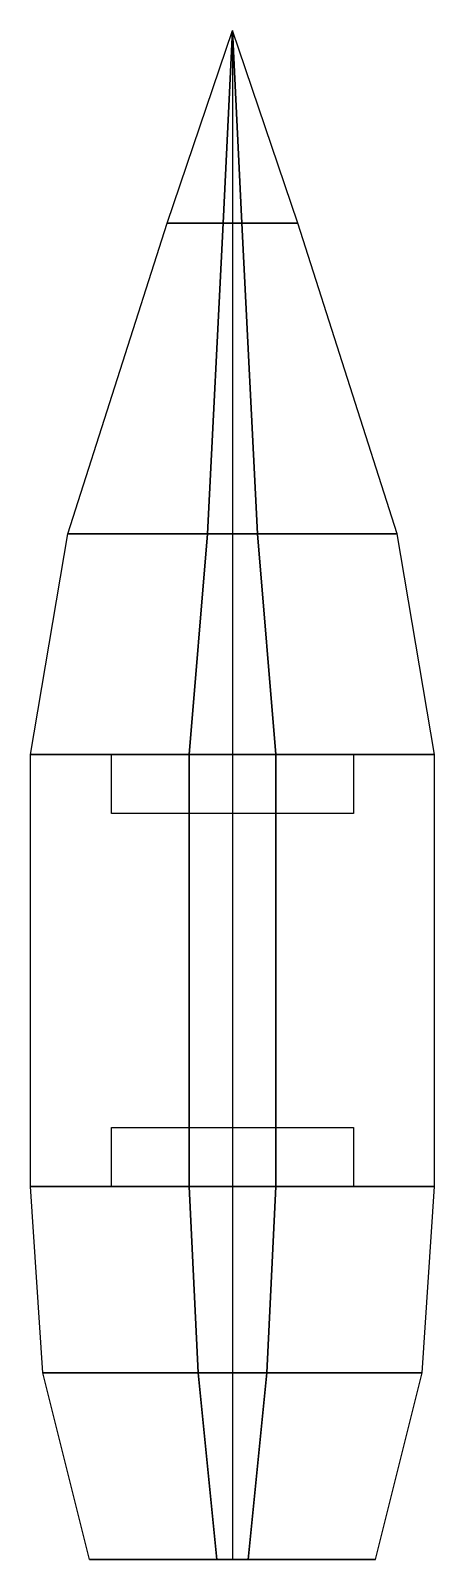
# Model space of a CAD drawing. Extents: x -0.65 to 0.65, y 1.03 to 5.95.
import ezdxf

# ---------------------------------------------------------------- set-up
doc = ezdxf.new("R2010")
doc.units = 0
doc.layers.add('BOAT', color=6, linetype='CONTINUOUS')

msp = doc.modelspace()

# ---------------------------------------------------------------- linework, layer by layer
at = {"layer": 'BOAT'}
for points in [[(-0.21, 5.33, 2.16), (0, 5.95, 2.16), (0, 5.95, 2), (-0.03, 5.33, 1.5)], [(-0.03, 5.33, 1.5), (0, 5.95, 2), (0, 5.95, 2), (0, 5.33, 1.5)], [(0.21, 5.33, 2.16), (0, 5.95, 2.16), (0, 5.95, 2), (0.03, 5.33, 1.5)], [(0.03, 5.33, 1.5), (0, 5.95, 2), (0, 5.95, 2), (0, 5.33, 1.5)], [(-0.53, 4.33, 2.16), (-0.21, 5.33, 2.16), (-0.03, 5.33, 1.5), (-0.08, 4.33, 1.39)], [(-0.08, 4.33, 1.39), (-0.03, 5.33, 1.5), (0, 5.33, 1.5), (0, 4.33, 1.39)], [(0.08, 4.33, 1.39), (0.03, 5.33, 1.5), (0, 5.33, 1.5), (0, 4.33, 1.39)], [(0.53, 4.33, 2.16), (0.21, 5.33, 2.16), (0.03, 5.33, 1.5), (0.08, 4.33, 1.39)], [(-0.65, 3.62, 2.16), (-0.53, 4.33, 2.16), (-0.08, 4.33, 1.39), (-0.14, 3.62, 1.39)], [(-0.14, 3.62, 1.39), (-0.08, 4.33, 1.39), (0, 4.33, 1.39), (0, 3.62, 1.39)], [(0.14, 3.62, 1.39), (0.08, 4.33, 1.39), (0, 4.33, 1.39), (0, 3.62, 1.39)], [(0.65, 3.62, 2.16), (0.53, 4.33, 2.16), (0.08, 4.33, 1.39), (0.14, 3.62, 1.39)], [(-0.65, 2.23, 2.16), (-0.65, 3.62, 2.16), (-0.14, 3.62, 1.39), (-0.14, 2.23, 1.39)], [(-0.39, 3.43, 1.78), (-0.39, 3.62, 1.78), (0.39, 3.62, 1.78), (0.39, 3.43, 1.78)], [(-0.14, 2.23, 1.39), (-0.14, 3.62, 1.39), (0, 3.62, 1.39), (0, 2.23, 1.39)], [(0.14, 2.23, 1.39), (0.14, 3.62, 1.39), (0, 3.62, 1.39), (0, 2.23, 1.39)], [(0.65, 2.23, 2.16), (0.65, 3.62, 2.16), (0.14, 3.62, 1.39), (0.14, 2.23, 1.39)], [(-0.39, 2.23, 1.78), (-0.39, 2.42, 1.78), (0.39, 2.42, 1.78), (0.39, 2.23, 1.78)], [(-0.61, 1.63, 2.16), (-0.65, 2.23, 2.16), (-0.14, 2.23, 1.39), (-0.11, 1.63, 1.49)], [(-0.11, 1.63, 1.49), (-0.14, 2.23, 1.39), (0, 2.23, 1.39), (0, 1.63, 1.49)], [(0.11, 1.63, 1.49), (0.14, 2.23, 1.39), (0, 2.23, 1.39), (0, 1.63, 1.49)], [(0.61, 1.63, 2.16), (0.65, 2.23, 2.16), (0.14, 2.23, 1.39), (0.11, 1.63, 1.49)], [(-0.46, 1.03, 2.16), (-0.61, 1.63, 2.16), (-0.11, 1.63, 1.49), (-0.05, 1.03, 1.83)], [(-0.05, 1.03, 1.83), (-0.11, 1.63, 1.49), (0, 1.63, 1.49), (0, 1.03, 1.83)], [(0.05, 1.03, 1.83), (0.11, 1.63, 1.49), (0, 1.63, 1.49), (0, 1.03, 1.83)], [(0.46, 1.03, 2.16), (0.61, 1.63, 2.16), (0.11, 1.63, 1.49), (0.05, 1.03, 1.83)], [(0, 1.03, 2.16), (-0.46, 1.03, 2.16), (-0.05, 1.03, 1.83), (0, 1.03, 1.83)], [(0, 1.03, 2.16), (0.46, 1.03, 2.16), (0.05, 1.03, 1.83), (0, 1.03, 1.83)]]:
    msp.add_3dface(points, dxfattribs=at)

doc.saveas('drawing.dxf')
